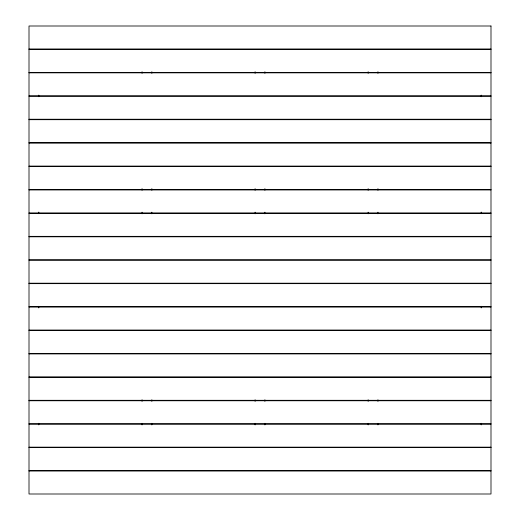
<?xml version="1.0" encoding="UTF-8"?>
<svg xmlns="http://www.w3.org/2000/svg" width="520" height="520" viewBox="0 0 520 520"><rect width="100%" height="100%" fill="white"/><g stroke="black" fill="none" stroke-linecap="round" stroke-linejoin="round"><path stroke-width="0.78" d="M29.003 48.971L490.997 48.971M29.003 49.419L490.997 49.419M29.003 72.391L490.997 72.391M29.003 72.846L490.997 72.846M29.003 95.817L490.997 95.817M29.003 96.265L490.997 96.265M29.003 119.236L490.997 119.236M29.003 119.691L490.997 119.691M29.003 142.662L490.997 142.662M29.003 143.111L490.997 143.111M29.003 166.082L490.997 166.082M29.003 166.536L490.997 166.536M29.003 189.508L490.997 189.508M29.003 189.956L490.997 189.956M29.003 212.927L490.997 212.927M29.003 213.382L490.997 213.382M29.003 236.353L490.997 236.353M29.003 236.802L490.997 236.802M29.003 259.772L490.997 259.772M29.003 260.228L490.997 260.228M29.003 283.199L490.997 283.199M29.003 283.647L490.997 283.647M29.003 306.618L490.997 306.618M29.003 307.073L490.997 307.073M29.003 330.044L490.997 330.044M29.003 330.493L490.997 330.493M29.003 353.464L490.997 353.464M29.003 353.918L490.997 353.918M29.003 376.89L490.997 376.89M29.003 377.338L490.997 377.338M29.003 400.309L490.997 400.309M29.003 400.764L490.997 400.764M29.003 423.735L490.997 423.735M29.003 424.184L490.997 424.184M29.003 447.154L490.997 447.154M29.003 447.61L490.997 447.61M29.003 470.581L490.997 470.581M29.003 471.029L490.997 471.029M481.195 95.108L481.195 96.727M481.195 212.076L481.195 213.701M481.195 306.3L481.195 307.925M481.195 423.274L481.195 424.892M377.949 71.708L377.949 73.333M377.949 188.63L377.949 190.255M377.949 212.18L377.949 213.805M377.949 399.744L377.949 401.369M377.949 423.293L377.949 424.918M368.147 71.708L368.147 73.333M368.147 188.63L368.147 190.255M368.147 212.18L368.147 213.805M368.147 399.744L368.147 401.369M368.147 423.293L368.147 424.918M264.901 71.708L264.901 73.333M264.901 188.63L264.901 190.255M264.901 212.18L264.901 213.805M264.901 399.744L264.901 401.369M264.901 423.293L264.901 424.918M255.099 71.708L255.099 73.333M255.099 188.63L255.099 190.255M255.099 212.18L255.099 213.805M255.099 399.744L255.099 401.369M255.099 423.293L255.099 424.918M151.853 71.708L151.853 73.333M151.853 188.63L151.853 190.255M151.853 212.18L151.853 213.805M151.853 399.744L151.853 401.369M151.853 423.293L151.853 424.918M142.051 71.708L142.051 73.333M142.051 188.63L142.051 190.255M142.051 212.18L142.051 213.805M142.051 399.744L142.051 401.369M142.051 423.293L142.051 424.918M38.805 95.108L38.805 96.727M38.805 212.076L38.805 213.701M38.805 306.3L38.805 307.925M38.805 423.274L38.805 424.892M490.997 26L29.003 26L29.003 494L490.997 494L490.997 26"/></g></svg>
